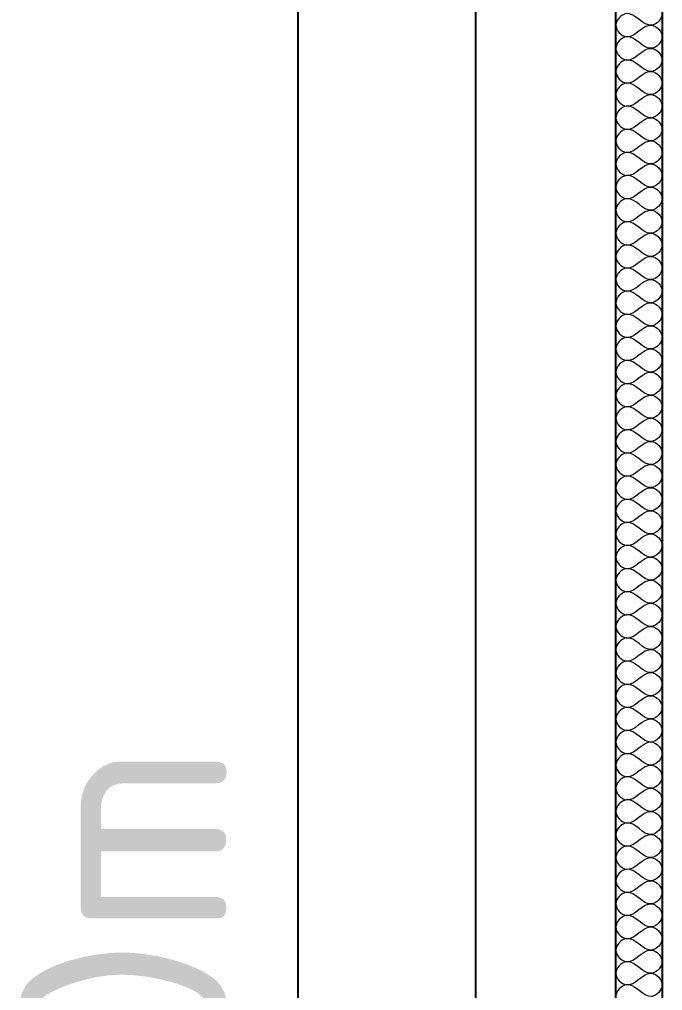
# Model space of a CAD drawing. Header units: metres. Extents: x 125 to 1179, y 511 to 749.
# Drawn here: x 124.71 to 140.19, y 652.9 to 676.27 of the extents above; entities that cross this region are included whole.
import ezdxf

# ---------------------------------------------------------------- set-up
doc = ezdxf.new("R2010")
doc.units = ezdxf.units.M
doc.layers.add('Text18', color=8, linetype='Continuous', lineweight=18)
doc.styles.get("Standard").update_dxf_attribs({"font": 'arial.ttf'})
doc.dimstyles.new('ISO-25', dxfattribs={"dimtxt": 2.5, "dimasz": 2.5, "dimexe": 1.25, "dimexo": 0.625, "dimtad": 1, "dimtxsty": 'Standard', "dimcen": 2.5, "dimadec": 0, "dimazin": 0, "dimtfac": 1, "dimtmove": 0, "dimatfit": 3, "dimfxl": 1, "dimarcsym": 0})

# ---------------------------------------------------------------- blocks, each defined once
blk = doc.blocks.new('*D4')
at = {"color": 0, "lineweight": -2, "transparency": 16777216}
for p, q in [((139.561, 696.369), (130.166, 696.369)), ((131.416, 607.857), (131.416, 693.869)), ((139.561, 605.357), (130.166, 605.357))]:
    blk.add_line(p, q, dxfattribs=at)
at = {"color": 0, "transparency": 16777216}
for points in [[(130.999, 693.869), (131.832, 693.869), (131.416, 696.369)], [(130.999, 607.857), (131.832, 607.857), (131.416, 605.357)]]:
    blk.add_solid(points, dxfattribs=at)
at = {"layer": 'Defpoints', "color": 0, "transparency": 16777216}
for p in [(131.416, 696.369), (140.186, 696.369), (140.186, 605.357)]:
    blk.add_point(p, dxfattribs=at)
at = {"color": 0, "transparency": 16777216, "insert": (127.791, 650.863), "char_height": 2.5, "attachment_point": 5, "rotation": 90}
blk.add_mtext('{\\fISOCPEUR|b0|i0|c0|p34;\\H2x;9,10m}', dxfattribs=at)

msp = doc.modelspace()

# ---------------------------------------------------------------- linework, layer by layer
for p, q in [((135.692, 527.829), (135.692, 699.329)), ((139.062, 531.2), (139.062, 696.369)), ((140.186, 605.919), (140.186, 695.245))]:
    msp.add_line(p, q)
at = {"layer": 'Text18', "color": 0, "ltscale": 0.5}
for points, knots in [([(139.925, 676.683), (140.045, 676.666), (140.305, 676.405), (139.81, 675.908), (139.427, 676.628), (139.063, 676.251), (139.062, 676.127)], [2.217326, 2.217326, 2.217326, 2.217326, 2.553667, 2.890008, 3.49416, 3.830501, 3.830501, 3.830501, 3.830501]), ([(139.062, 676.127), (139.064, 675.996), (139.426, 675.63), (139.709, 676.157), (139.925, 676.127)], [1.2768335, 1.2768335, 1.2768335, 1.2768335, 1.6131741, 2.2173264, 2.2173264, 2.2173264, 2.2173264]), ([(139.925, 676.127), (140.045, 676.11), (140.305, 675.849), (139.81, 675.351), (139.427, 676.072), (139.063, 675.695), (139.062, 675.57)], [2.217326, 2.217326, 2.217326, 2.217326, 2.553667, 2.890008, 3.49416, 3.830501, 3.830501, 3.830501, 3.830501]), ([(139.062, 675.57), (139.064, 675.44), (139.426, 675.074), (139.709, 675.6), (139.925, 675.57)], [1.2768335, 1.2768335, 1.2768335, 1.2768335, 1.6131741, 2.2173264, 2.2173264, 2.2173264, 2.2173264]), ([(139.925, 675.57), (140.045, 675.554), (140.305, 675.292), (139.81, 674.795), (139.427, 675.516), (139.063, 675.139), (139.062, 675.014)], [2.217326, 2.217326, 2.217326, 2.217326, 2.553667, 2.890008, 3.49416, 3.830501, 3.830501, 3.830501, 3.830501]), ([(139.062, 675.014), (139.064, 674.883), (139.426, 674.518), (139.709, 675.044), (139.925, 675.014)], [1.2768335, 1.2768335, 1.2768335, 1.2768335, 1.6131741, 2.2173264, 2.2173264, 2.2173264, 2.2173264]), ([(139.925, 675.014), (140.045, 674.997), (140.305, 674.736), (139.81, 674.239), (139.427, 674.959), (139.063, 674.582), (139.062, 674.458)], [2.217326, 2.217326, 2.217326, 2.217326, 2.553667, 2.890008, 3.49416, 3.830501, 3.830501, 3.830501, 3.830501]), ([(139.062, 674.458), (139.064, 674.327), (139.426, 673.961), (139.709, 674.488), (139.925, 674.458)], [1.2768335, 1.2768335, 1.2768335, 1.2768335, 1.6131741, 2.2173264, 2.2173264, 2.2173264, 2.2173264]), ([(139.925, 674.458), (140.045, 674.441), (140.305, 674.18), (139.81, 673.682), (139.427, 674.403), (139.063, 674.026), (139.062, 673.901)], [2.217326, 2.217326, 2.217326, 2.217326, 2.553667, 2.890008, 3.49416, 3.830501, 3.830501, 3.830501, 3.830501]), ([(139.062, 673.901), (139.064, 673.771), (139.426, 673.405), (139.709, 673.931), (139.925, 673.901)], [1.2768335, 1.2768335, 1.2768335, 1.2768335, 1.6131741, 2.2173264, 2.2173264, 2.2173264, 2.2173264]), ([(139.925, 673.901), (140.045, 673.885), (140.305, 673.623), (139.81, 673.126), (139.427, 673.847), (139.063, 673.47), (139.062, 673.345)], [2.217326, 2.217326, 2.217326, 2.217326, 2.553667, 2.890008, 3.49416, 3.830501, 3.830501, 3.830501, 3.830501]), ([(139.062, 673.345), (139.064, 673.214), (139.426, 672.849), (139.709, 673.375), (139.925, 673.345)], [1.2768335, 1.2768335, 1.2768335, 1.2768335, 1.6131741, 2.2173264, 2.2173264, 2.2173264, 2.2173264]), ([(139.925, 673.345), (140.045, 673.329), (140.305, 673.067), (139.81, 672.57), (139.427, 673.29), (139.063, 672.914), (139.062, 672.789)], [2.217326, 2.217326, 2.217326, 2.217326, 2.553667, 2.890008, 3.49416, 3.830501, 3.830501, 3.830501, 3.830501]), ([(139.062, 672.789), (139.064, 672.658), (139.426, 672.293), (139.709, 672.819), (139.925, 672.789)], [1.2768335, 1.2768335, 1.2768335, 1.2768335, 1.6131741, 2.2173264, 2.2173264, 2.2173264, 2.2173264]), ([(139.925, 672.789), (140.045, 672.772), (140.305, 672.511), (139.81, 672.013), (139.427, 672.734), (139.063, 672.357), (139.062, 672.233)], [2.217326, 2.217326, 2.217326, 2.217326, 2.553667, 2.890008, 3.49416, 3.830501, 3.830501, 3.830501, 3.830501]), ([(139.062, 672.233), (139.064, 672.102), (139.426, 671.736), (139.709, 672.262), (139.925, 672.233)], [1.2768335, 1.2768335, 1.2768335, 1.2768335, 1.6131741, 2.2173264, 2.2173264, 2.2173264, 2.2173264]), ([(139.925, 672.233), (140.045, 672.216), (140.305, 671.955), (139.81, 671.457), (139.427, 672.178), (139.063, 671.801), (139.062, 671.676)], [2.217326, 2.217326, 2.217326, 2.217326, 2.553667, 2.890008, 3.49416, 3.830501, 3.830501, 3.830501, 3.830501]), ([(139.062, 671.676), (139.064, 671.545), (139.426, 671.18), (139.709, 671.706), (139.925, 671.676)], [1.2768335, 1.2768335, 1.2768335, 1.2768335, 1.6131741, 2.2173264, 2.2173264, 2.2173264, 2.2173264]), ([(139.925, 671.676), (140.045, 671.66), (140.305, 671.398), (139.81, 670.901), (139.427, 671.621), (139.063, 671.245), (139.062, 671.12)], [2.217326, 2.217326, 2.217326, 2.217326, 2.553667, 2.890008, 3.49416, 3.830501, 3.830501, 3.830501, 3.830501]), ([(139.062, 671.12), (139.064, 670.989), (139.426, 670.624), (139.709, 671.15), (139.925, 671.12)], [1.2768335, 1.2768335, 1.2768335, 1.2768335, 1.6131741, 2.2173264, 2.2173264, 2.2173264, 2.2173264]), ([(139.925, 671.12), (140.045, 671.103), (140.305, 670.842), (139.81, 670.344), (139.427, 671.065), (139.063, 670.688), (139.062, 670.564)], [2.217326, 2.217326, 2.217326, 2.217326, 2.553667, 2.890008, 3.49416, 3.830501, 3.830501, 3.830501, 3.830501]), ([(139.062, 670.564), (139.064, 670.433), (139.426, 670.067), (139.709, 670.593), (139.925, 670.564)], [1.2768335, 1.2768335, 1.2768335, 1.2768335, 1.6131741, 2.2173264, 2.2173264, 2.2173264, 2.2173264]), ([(139.925, 670.564), (140.045, 670.547), (140.305, 670.286), (139.81, 669.788), (139.427, 670.509), (139.063, 670.132), (139.062, 670.007)], [2.217326, 2.217326, 2.217326, 2.217326, 2.553667, 2.890008, 3.49416, 3.830501, 3.830501, 3.830501, 3.830501]), ([(139.062, 670.007), (139.064, 669.876), (139.426, 669.511), (139.709, 670.037), (139.925, 670.007)], [1.2768335, 1.2768335, 1.2768335, 1.2768335, 1.6131741, 2.2173264, 2.2173264, 2.2173264, 2.2173264]), ([(139.925, 670.007), (140.045, 669.991), (140.305, 669.729), (139.81, 669.232), (139.427, 669.952), (139.063, 669.576), (139.062, 669.451)], [2.217326, 2.217326, 2.217326, 2.217326, 2.553667, 2.890008, 3.49416, 3.830501, 3.830501, 3.830501, 3.830501]), ([(139.062, 669.451), (139.064, 669.32), (139.426, 668.955), (139.709, 669.481), (139.925, 669.451)], [1.2768335, 1.2768335, 1.2768335, 1.2768335, 1.6131741, 2.2173264, 2.2173264, 2.2173264, 2.2173264]), ([(139.925, 669.451), (140.045, 669.434), (140.305, 669.173), (139.81, 668.675), (139.427, 669.396), (139.063, 669.019), (139.062, 668.895)], [2.217326, 2.217326, 2.217326, 2.217326, 2.553667, 2.890008, 3.49416, 3.830501, 3.830501, 3.830501, 3.830501]), ([(139.062, 668.895), (139.064, 668.764), (139.426, 668.398), (139.709, 668.924), (139.925, 668.895)], [1.2768335, 1.2768335, 1.2768335, 1.2768335, 1.6131741, 2.2173264, 2.2173264, 2.2173264, 2.2173264]), ([(139.925, 668.895), (140.045, 668.878), (140.305, 668.617), (139.81, 668.119), (139.427, 668.84), (139.063, 668.463), (139.062, 668.338)], [2.217326, 2.217326, 2.217326, 2.217326, 2.553667, 2.890008, 3.49416, 3.830501, 3.830501, 3.830501, 3.830501]), ([(139.062, 668.338), (139.064, 668.208), (139.426, 667.842), (139.709, 668.368), (139.925, 668.338)], [1.2768335, 1.2768335, 1.2768335, 1.2768335, 1.6131741, 2.2173264, 2.2173264, 2.2173264, 2.2173264]), ([(139.925, 668.338), (140.045, 668.322), (140.305, 668.06), (139.81, 667.563), (139.427, 668.284), (139.063, 667.907), (139.062, 667.782)], [2.217326, 2.217326, 2.217326, 2.217326, 2.553667, 2.890008, 3.49416, 3.830501, 3.830501, 3.830501, 3.830501]), ([(139.062, 667.782), (139.064, 667.651), (139.426, 667.286), (139.709, 667.812), (139.925, 667.782)], [1.2768335, 1.2768335, 1.2768335, 1.2768335, 1.6131741, 2.2173264, 2.2173264, 2.2173264, 2.2173264]), ([(139.925, 667.782), (140.045, 667.765), (140.305, 667.504), (139.81, 667.007), (139.427, 667.727), (139.063, 667.35), (139.062, 667.226)], [2.217326, 2.217326, 2.217326, 2.217326, 2.553667, 2.890008, 3.49416, 3.830501, 3.830501, 3.830501, 3.830501]), ([(139.062, 667.226), (139.064, 667.095), (139.426, 666.729), (139.709, 667.255), (139.925, 667.226)], [1.2768335, 1.2768335, 1.2768335, 1.2768335, 1.6131741, 2.2173264, 2.2173264, 2.2173264, 2.2173264]), ([(139.925, 667.226), (140.045, 667.209), (140.305, 666.948), (139.81, 666.45), (139.427, 667.171), (139.063, 666.794), (139.062, 666.669)], [2.217326, 2.217326, 2.217326, 2.217326, 2.553667, 2.890008, 3.49416, 3.830501, 3.830501, 3.830501, 3.830501]), ([(139.062, 666.669), (139.064, 666.539), (139.426, 666.173), (139.709, 666.699), (139.925, 666.669)], [1.2768335, 1.2768335, 1.2768335, 1.2768335, 1.6131741, 2.2173264, 2.2173264, 2.2173264, 2.2173264]), ([(139.925, 666.669), (140.045, 666.653), (140.305, 666.391), (139.81, 665.894), (139.427, 666.615), (139.063, 666.238), (139.062, 666.113)], [2.217326, 2.217326, 2.217326, 2.217326, 2.553667, 2.890008, 3.49416, 3.830501, 3.830501, 3.830501, 3.830501]), ([(139.062, 666.113), (139.064, 665.982), (139.426, 665.617), (139.709, 666.143), (139.925, 666.113)], [1.2768335, 1.2768335, 1.2768335, 1.2768335, 1.6131741, 2.2173264, 2.2173264, 2.2173264, 2.2173264]), ([(139.925, 666.113), (140.045, 666.096), (140.305, 665.835), (139.81, 665.338), (139.427, 666.058), (139.063, 665.681), (139.062, 665.557)], [2.217326, 2.217326, 2.217326, 2.217326, 2.553667, 2.890008, 3.49416, 3.830501, 3.830501, 3.830501, 3.830501]), ([(139.062, 665.557), (139.064, 665.426), (139.426, 665.06), (139.709, 665.587), (139.925, 665.557)], [1.2768335, 1.2768335, 1.2768335, 1.2768335, 1.6131741, 2.2173264, 2.2173264, 2.2173264, 2.2173264]), ([(139.925, 665.557), (140.045, 665.54), (140.305, 665.279), (139.81, 664.781), (139.427, 665.502), (139.063, 665.125), (139.062, 665)], [2.217326, 2.217326, 2.217326, 2.217326, 2.553667, 2.890008, 3.49416, 3.830501, 3.830501, 3.830501, 3.830501]), ([(139.062, 665), (139.064, 664.87), (139.426, 664.504), (139.709, 665.03), (139.925, 665)], [1.2768335, 1.2768335, 1.2768335, 1.2768335, 1.6131741, 2.2173264, 2.2173264, 2.2173264, 2.2173264]), ([(139.925, 665), (140.045, 664.984), (140.305, 664.722), (139.81, 664.225), (139.427, 664.946), (139.063, 664.569), (139.062, 664.444)], [2.217326, 2.217326, 2.217326, 2.217326, 2.553667, 2.890008, 3.49416, 3.830501, 3.830501, 3.830501, 3.830501]), ([(139.062, 664.444), (139.064, 664.313), (139.426, 663.948), (139.709, 664.474), (139.925, 664.444)], [1.2768335, 1.2768335, 1.2768335, 1.2768335, 1.6131741, 2.2173264, 2.2173264, 2.2173264, 2.2173264]), ([(139.925, 664.444), (140.045, 664.427), (140.305, 664.166), (139.81, 663.669), (139.427, 664.389), (139.063, 664.012), (139.062, 663.888)], [2.217326, 2.217326, 2.217326, 2.217326, 2.553667, 2.890008, 3.49416, 3.830501, 3.830501, 3.830501, 3.830501]), ([(139.062, 663.888), (139.064, 663.757), (139.426, 663.391), (139.709, 663.918), (139.925, 663.888)], [1.2768335, 1.2768335, 1.2768335, 1.2768335, 1.6131741, 2.2173264, 2.2173264, 2.2173264, 2.2173264]), ([(139.925, 663.888), (140.045, 663.871), (140.305, 663.61), (139.81, 663.112), (139.427, 663.833), (139.063, 663.456), (139.062, 663.331)], [2.217326, 2.217326, 2.217326, 2.217326, 2.553667, 2.890008, 3.49416, 3.830501, 3.830501, 3.830501, 3.830501]), ([(139.062, 663.331), (139.064, 663.201), (139.426, 662.835), (139.709, 663.361), (139.925, 663.331)], [1.2768335, 1.2768335, 1.2768335, 1.2768335, 1.6131741, 2.2173264, 2.2173264, 2.2173264, 2.2173264]), ([(139.925, 663.331), (140.045, 663.315), (140.305, 663.053), (139.81, 662.556), (139.427, 663.277), (139.063, 662.9), (139.062, 662.775)], [2.217326, 2.217326, 2.217326, 2.217326, 2.553667, 2.890008, 3.49416, 3.830501, 3.830501, 3.830501, 3.830501]), ([(139.062, 662.775), (139.064, 662.644), (139.426, 662.279), (139.709, 662.805), (139.925, 662.775)], [1.2768335, 1.2768335, 1.2768335, 1.2768335, 1.6131741, 2.2173264, 2.2173264, 2.2173264, 2.2173264]), ([(139.925, 662.775), (140.045, 662.758), (140.305, 662.497), (139.81, 662), (139.427, 662.72), (139.063, 662.343), (139.062, 662.219)], [2.217326, 2.217326, 2.217326, 2.217326, 2.553667, 2.890008, 3.49416, 3.830501, 3.830501, 3.830501, 3.830501]), ([(139.062, 662.219), (139.064, 662.088), (139.426, 661.722), (139.709, 662.249), (139.925, 662.219)], [1.2768335, 1.2768335, 1.2768335, 1.2768335, 1.6131741, 2.2173264, 2.2173264, 2.2173264, 2.2173264]), ([(139.925, 662.219), (140.045, 662.202), (140.305, 661.941), (139.81, 661.443), (139.427, 662.164), (139.063, 661.787), (139.062, 661.662)], [2.217326, 2.217326, 2.217326, 2.217326, 2.553667, 2.890008, 3.49416, 3.830501, 3.830501, 3.830501, 3.830501]), ([(139.062, 661.662), (139.064, 661.532), (139.426, 661.166), (139.709, 661.692), (139.925, 661.662)], [1.2768335, 1.2768335, 1.2768335, 1.2768335, 1.6131741, 2.2173264, 2.2173264, 2.2173264, 2.2173264]), ([(139.925, 661.662), (140.045, 661.646), (140.305, 661.384), (139.81, 660.887), (139.427, 661.608), (139.063, 661.231), (139.062, 661.106)], [2.217326, 2.217326, 2.217326, 2.217326, 2.553667, 2.890008, 3.49416, 3.830501, 3.830501, 3.830501, 3.830501]), ([(139.062, 661.106), (139.064, 660.975), (139.426, 660.61), (139.709, 661.136), (139.925, 661.106)], [1.2768335, 1.2768335, 1.2768335, 1.2768335, 1.6131741, 2.2173264, 2.2173264, 2.2173264, 2.2173264]), ([(139.925, 661.106), (140.045, 661.089), (140.305, 660.828), (139.81, 660.331), (139.427, 661.051), (139.063, 660.674), (139.062, 660.55)], [2.217326, 2.217326, 2.217326, 2.217326, 2.553667, 2.890008, 3.49416, 3.830501, 3.830501, 3.830501, 3.830501]), ([(139.062, 660.55), (139.064, 660.419), (139.426, 660.053), (139.709, 660.58), (139.925, 660.55)], [1.2768335, 1.2768335, 1.2768335, 1.2768335, 1.6131741, 2.2173264, 2.2173264, 2.2173264, 2.2173264]), ([(139.925, 660.55), (140.045, 660.533), (140.305, 660.272), (139.81, 659.774), (139.427, 660.495), (139.063, 660.118), (139.062, 659.993)], [2.217326, 2.217326, 2.217326, 2.217326, 2.553667, 2.890008, 3.49416, 3.830501, 3.830501, 3.830501, 3.830501]), ([(139.062, 659.993), (139.064, 659.863), (139.426, 659.497), (139.709, 660.023), (139.925, 659.993)], [1.2768335, 1.2768335, 1.2768335, 1.2768335, 1.6131741, 2.2173264, 2.2173264, 2.2173264, 2.2173264]), ([(139.925, 659.993), (140.045, 659.977), (140.305, 659.715), (139.81, 659.218), (139.427, 659.939), (139.063, 659.562), (139.062, 659.437)], [2.217326, 2.217326, 2.217326, 2.217326, 2.553667, 2.890008, 3.49416, 3.830501, 3.830501, 3.830501, 3.830501]), ([(139.062, 659.437), (139.064, 659.306), (139.426, 658.941), (139.709, 659.467), (139.925, 659.437)], [1.2768335, 1.2768335, 1.2768335, 1.2768335, 1.6131741, 2.2173264, 2.2173264, 2.2173264, 2.2173264]), ([(139.925, 659.437), (140.045, 659.42), (140.305, 659.159), (139.81, 658.662), (139.427, 659.382), (139.063, 659.005), (139.062, 658.881)], [2.217326, 2.217326, 2.217326, 2.217326, 2.553667, 2.890008, 3.49416, 3.830501, 3.830501, 3.830501, 3.830501]), ([(139.062, 658.881), (139.064, 658.75), (139.426, 658.384), (139.709, 658.911), (139.925, 658.881)], [1.2768335, 1.2768335, 1.2768335, 1.2768335, 1.6131741, 2.2173264, 2.2173264, 2.2173264, 2.2173264]), ([(139.925, 658.881), (140.045, 658.864), (140.305, 658.603), (139.81, 658.105), (139.427, 658.826), (139.063, 658.449), (139.062, 658.324)], [2.217326, 2.217326, 2.217326, 2.217326, 2.553667, 2.890008, 3.49416, 3.830501, 3.830501, 3.830501, 3.830501]), ([(139.062, 658.324), (139.064, 658.194), (139.426, 657.828), (139.709, 658.354), (139.925, 658.324)], [1.2768335, 1.2768335, 1.2768335, 1.2768335, 1.6131741, 2.2173264, 2.2173264, 2.2173264, 2.2173264]), ([(139.925, 658.324), (140.045, 658.308), (140.305, 658.046), (139.81, 657.549), (139.427, 658.27), (139.063, 657.893), (139.062, 657.768)], [2.217326, 2.217326, 2.217326, 2.217326, 2.553667, 2.890008, 3.49416, 3.830501, 3.830501, 3.830501, 3.830501]), ([(139.062, 657.768), (139.064, 657.637), (139.426, 657.272), (139.709, 657.798), (139.925, 657.768)], [1.2768335, 1.2768335, 1.2768335, 1.2768335, 1.6131741, 2.2173264, 2.2173264, 2.2173264, 2.2173264]), ([(139.925, 657.768), (140.045, 657.751), (140.305, 657.49), (139.81, 656.993), (139.427, 657.713), (139.063, 657.336), (139.062, 657.212)], [2.217326, 2.217326, 2.217326, 2.217326, 2.553667, 2.890008, 3.49416, 3.830501, 3.830501, 3.830501, 3.830501]), ([(139.062, 657.212), (139.064, 657.081), (139.426, 656.715), (139.709, 657.242), (139.925, 657.212)], [1.2768335, 1.2768335, 1.2768335, 1.2768335, 1.6131741, 2.2173264, 2.2173264, 2.2173264, 2.2173264]), ([(139.925, 657.212), (140.045, 657.195), (140.305, 656.934), (139.81, 656.436), (139.427, 657.157), (139.063, 656.78), (139.062, 656.655)], [2.217326, 2.217326, 2.217326, 2.217326, 2.553667, 2.890008, 3.49416, 3.830501, 3.830501, 3.830501, 3.830501]), ([(139.062, 656.655), (139.064, 656.525), (139.426, 656.159), (139.709, 656.685), (139.925, 656.655)], [1.2768335, 1.2768335, 1.2768335, 1.2768335, 1.6131741, 2.2173264, 2.2173264, 2.2173264, 2.2173264]), ([(139.925, 656.655), (140.045, 656.639), (140.305, 656.377), (139.81, 655.88), (139.427, 656.601), (139.063, 656.224), (139.062, 656.099)], [2.217326, 2.217326, 2.217326, 2.217326, 2.553667, 2.890008, 3.49416, 3.830501, 3.830501, 3.830501, 3.830501]), ([(139.062, 656.099), (139.064, 655.968), (139.426, 655.603), (139.709, 656.129), (139.925, 656.099)], [1.2768335, 1.2768335, 1.2768335, 1.2768335, 1.6131741, 2.2173264, 2.2173264, 2.2173264, 2.2173264]), ([(139.925, 656.099), (140.045, 656.083), (140.305, 655.821), (139.81, 655.324), (139.427, 656.044), (139.063, 655.667), (139.062, 655.543)], [2.217326, 2.217326, 2.217326, 2.217326, 2.553667, 2.890008, 3.49416, 3.830501, 3.830501, 3.830501, 3.830501]), ([(139.062, 655.543), (139.064, 655.412), (139.426, 655.047), (139.709, 655.573), (139.925, 655.543)], [1.2768335, 1.2768335, 1.2768335, 1.2768335, 1.6131741, 2.2173264, 2.2173264, 2.2173264, 2.2173264]), ([(139.925, 655.543), (140.045, 655.526), (140.305, 655.265), (139.81, 654.767), (139.427, 655.488), (139.063, 655.111), (139.062, 654.987)], [2.217326, 2.217326, 2.217326, 2.217326, 2.553667, 2.890008, 3.49416, 3.830501, 3.830501, 3.830501, 3.830501]), ([(139.062, 654.987), (139.064, 654.856), (139.426, 654.49), (139.709, 655.016), (139.925, 654.987)], [1.2768335, 1.2768335, 1.2768335, 1.2768335, 1.6131741, 2.2173264, 2.2173264, 2.2173264, 2.2173264]), ([(139.925, 654.987), (140.045, 654.97), (140.305, 654.709), (139.81, 654.211), (139.427, 654.932), (139.063, 654.555), (139.062, 654.43)], [2.217326, 2.217326, 2.217326, 2.217326, 2.553667, 2.890008, 3.49416, 3.830501, 3.830501, 3.830501, 3.830501]), ([(139.062, 654.43), (139.064, 654.299), (139.426, 653.934), (139.709, 654.46), (139.925, 654.43)], [1.2768335, 1.2768335, 1.2768335, 1.2768335, 1.6131741, 2.2173264, 2.2173264, 2.2173264, 2.2173264]), ([(139.925, 654.43), (140.045, 654.414), (140.305, 654.152), (139.81, 653.655), (139.427, 654.375), (139.063, 653.999), (139.062, 653.874)], [2.217326, 2.217326, 2.217326, 2.217326, 2.553667, 2.890008, 3.49416, 3.830501, 3.830501, 3.830501, 3.830501]), ([(139.062, 653.874), (139.064, 653.743), (139.426, 653.378), (139.709, 653.904), (139.925, 653.874)], [1.2768335, 1.2768335, 1.2768335, 1.2768335, 1.6131741, 2.2173264, 2.2173264, 2.2173264, 2.2173264]), ([(139.925, 653.874), (140.045, 653.857), (140.305, 653.596), (139.81, 653.098), (139.427, 653.819), (139.063, 653.442), (139.062, 653.318)], [2.217326, 2.217326, 2.217326, 2.217326, 2.553667, 2.890008, 3.49416, 3.830501, 3.830501, 3.830501, 3.830501]), ([(139.062, 653.318), (139.064, 653.187), (139.426, 652.821), (139.709, 653.347), (139.925, 653.318)], [1.2768335, 1.2768335, 1.2768335, 1.2768335, 1.6131741, 2.2173264, 2.2173264, 2.2173264, 2.2173264]), ([(139.925, 653.318), (140.045, 653.301), (140.305, 653.04), (139.81, 652.542), (139.427, 653.263), (139.063, 652.886), (139.062, 652.761)], [2.217326, 2.217326, 2.217326, 2.217326, 2.553667, 2.890008, 3.49416, 3.830501, 3.830501, 3.830501, 3.830501])]:
    msp.add_open_spline(points, degree=3, knots=knots, dxfattribs=at)

# ---------------------------------------------------------------- dimensions: what is measured, and where the dimension line sits
dim = msp.add_linear_dim(base=(131.416, 696.369), p1=(140.186, 605.357), p2=(140.186, 696.369), angle=90, text='{\\fISOCPEUR|b0|i0|c0|p34;\\H2x;9,10m}', dimstyle='ISO-25')
dim.commit()
dim.dimension.update_dxf_attribs({"geometry": '*D4', "text_midpoint": (127.791, 650.863)})

doc.saveas('drawing.dxf')
